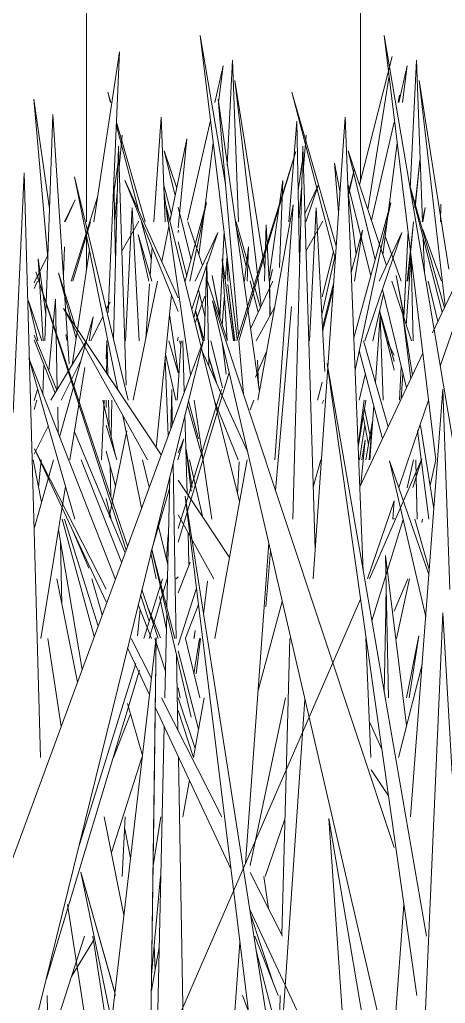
# Model space of a CAD drawing. Header units: millimetres. Extents: x -9575 to 27274, y -4387 to 11354.
# Drawn here: x -7386.11 to -7366.38, y 3071.7 to 3117.29 of the extents above; entities that cross this region are included whole.
import ezdxf

# ---------------------------------------------------------------- set-up
doc = ezdxf.new("R2010")
doc.units = ezdxf.units.MM
doc.layers.add('A-FLOR-HRAL', color=11, linetype='Continuous', lineweight=9)
doc.layers.add('G-IMPT', color=8, linetype='Continuous', lineweight=9)

# ---------------------------------------------------------------- blocks, each defined once
blk = doc.blocks.new('Railing - 2_ x 1_2_-V2-North')
at = {"layer": 'A-FLOR-HRAL'}
for p, q in [((-7383.002, 3149.6), (-7383.002, 3107.931)), ((-7370.302, 3109.824), (-7370.302, 3149.6)), ((-7383.002, 3107.25), (-7383.002, 3105.747))]:
    blk.add_line(p, q, dxfattribs=at)
blk = doc.blocks.new('Railing - Railing-380087-North')
blk.add_blockref('Railing - 2_ x 1_2_-V2-North', (0, 0))
blk = doc.blocks.new('Grass Array - 25_dwg-V27-North')
at = {"layer": 'G-IMPT'}
for p in [(-7376.137, 3102.413), (-7376.154, 3102.413)]:
    blk.add_line(p, (-7376.454, 3105.02), dxfattribs=at)
blk = doc.blocks.new('Grass Array - 25_dwg-V31-North')
at = {"layer": 'G-IMPT'}
for p, q in [((-7376.137, 3102.413), (-7376.454, 3105.02)), ((-7376.154, 3102.413), (-7376.454, 3105.02)), ((-7368.748, 3101.447), (-7369.426, 3103.799)), ((-7368.748, 3101.473), (-7369.424, 3103.809))]:
    blk.add_line(p, q, dxfattribs=at)
blk = doc.blocks.new('Grass Array - 25_dwg-V35-North')
at = {"layer": 'G-IMPT'}
for p, q in [((-7376.137, 3102.413), (-7376.454, 3105.02)), ((-7376.154, 3102.413), (-7376.454, 3105.02)), ((-7368.748, 3101.447), (-7369.426, 3103.799)), ((-7368.748, 3101.473), (-7369.424, 3103.809))]:
    blk.add_line(p, q, dxfattribs=at)
blk = doc.blocks.new('Grass Array - Grass Array-440908-North')
for name in ['Grass Array - 25_dwg-V27-North', 'Grass Array - 25_dwg-V31-North', 'Grass Array - 25_dwg-V35-North', 'Grass Array - 25_dwg-V35-North']:
    blk.add_blockref(name, (0, 0))
blk = doc.blocks.new('Grass Array - 25_dwg-V18-North')
at = {"layer": 'G-IMPT'}
for p, q in [((-6630.279, 3108.592), (-6630.052, 3110.79)), ((-6630.274, 3108.579), (-6630.052, 3110.79)), ((-6630.632, 3105.172), (-6630.348, 3107.931)), ((-6630.616, 3105.172), (-6630.339, 3107.931))]:
    blk.add_line(p, q, dxfattribs=at)
blk = doc.blocks.new('Grass Array - 25_dwg-V41-North')
at = {"layer": 'G-IMPT'}
for p, q in [((-7376.023, 3102.489), (-7377.742, 3116.557)), ((-7376.572, 3109.663), (-7377.742, 3116.557)), ((-7376.236, 3115.423), (-7376.481, 3110.556)), ((-7376.481, 3110.556), (-7376.236, 3115.423)), ((-7376.236, 3115.423), (-7375.962, 3107.931)), ((-7370.349, 3109.639), (-7368.841, 3115.587)), ((-7376.67, 3115.158), (-7377.066, 3113.449)), ((-7376.67, 3115.158), (-7376.89, 3113.449)), ((-7376.126, 3114.471), (-7374.909, 3104.03)), ((-7376.126, 3114.471), (-7374.738, 3105.73)), ((-7369.97, 3108.5), (-7368.984, 3114.689)), ((-7382.022, 3113.932), (-7381.896, 3113.449)), ((-7382.022, 3113.932), (-7381.883, 3113.449)), ((-7384.726, 3108.538), (-7385.443, 3113.614)), ((-7384.806, 3106.236), (-7385.443, 3113.614)), ((-7368.563, 3113.449), (-7368.503, 3113.79)), ((-7368.555, 3113.449), (-7368.503, 3113.79)), ((-7381.624, 3112.551), (-7380.294, 3107.931)), ((-7379.555, 3112.779), (-7379.889, 3107.931)), ((-7379.555, 3112.779), (-7379.361, 3107.931)), ((-7377.26, 3112.614), (-7378.333, 3107.997)), ((-7381.63, 3112.431), (-7380.582, 3108.426)), ((-7381.488, 3110.445), (-7381.36, 3111.934)), ((-7381.754, 3102.492), (-7381.519, 3111.437)), ((-7381.174, 3100.35), (-7381.519, 3111.437)), ((-7378.894, 3109.142), (-7379.404, 3111.221)), ((-7378.825, 3109.478), (-7379.404, 3111.221)), ((-7377.133, 3111.57), (-7377.801, 3106.395)), ((-7381.725, 3109.38), (-7381.539, 3110.685)), ((-7371.329, 3108.37), (-7371.511, 3110.645)), ((-7371.261, 3109.358), (-7371.511, 3110.645)), ((-7370.883, 3109.233), (-7370.594, 3110.382)), ((-7370.878, 3109.105), (-7370.594, 3110.382)), ((-7381.737, 3109.974), (-7381.66, 3106.067)), ((-7374.547, 3105.39), (-7373.907, 3109.839)), ((-7374.07, 3105.807), (-7373.907, 3109.839)), ((-7381.698, 3107.996), (-7381.57, 3109.486)), ((-7379.432, 3109.689), (-7379.075, 3108.261)), ((-7379.075, 3108.261), (-7379.432, 3109.689)), ((-7372.891, 3108.302), (-7372.249, 3109.662)), ((-7372.843, 3107.931), (-7372.249, 3109.662)), ((-7383.716, 3105.172), (-7382.501, 3109.063)), ((-7379.415, 3109.285), (-7379.238, 3107.931)), ((-7381.206, 3102.413), (-7380.893, 3108.579)), ((-7380.562, 3102.413), (-7380.893, 3108.579)), ((-7378.162, 3106.161), (-7378.762, 3108.605)), ((-7378.431, 3105.172), (-7377.439, 3108.82)), ((-7378.213, 3105.172), (-7377.439, 3108.82)), ((-7367.444, 3107.931), (-7367.305, 3108.593)), ((-7367.414, 3107.931), (-7367.305, 3108.593)), ((-7366.595, 3107.931), (-7366.584, 3108.739)), ((-7383.649, 3105.172), (-7382.818, 3107.931)), ((-7381.367, 3106.56), (-7380.588, 3107.956)), ((-7380.599, 3107.931), (-7380.588, 3107.956)), ((-7380.453, 3107.931), (-7380.006, 3106.223)), ((-7377.635, 3105.897), (-7378.311, 3107.931)), ((-7376.079, 3107.931), (-7374.949, 3103.946)), ((-7378.745, 3107.54), (-7378.762, 3107.432)), ((-7378.745, 3107.54), (-7378.762, 3107.476)), ((-7376.836, 3103.493), (-7376.635, 3107.495)), ((-7376.635, 3107.495), (-7376.835, 3103.519)), ((-7376.084, 3107.749), (-7375.601, 3105.877)), ((-7374.68, 3107.781), (-7374.754, 3105.172)), ((-7374.68, 3107.781), (-7374.535, 3105.172)), ((-7366.553, 3105.172), (-7367.419, 3107.575)), ((-7378.132, 3103.883), (-7376.919, 3107.434)), ((-7377.973, 3105.172), (-7376.919, 3107.434)), ((-7368.426, 3105.172), (-7369.159, 3107.261)), ((-7384.081, 3105.438), (-7384.022, 3106.767)), ((-7379.97, 3106.751), (-7380.061, 3105.432)), ((-7378.762, 3107.004), (-7378.365, 3105.413)), ((-7378.365, 3105.413), (-7378.762, 3107.004)), ((-7384.898, 3103.643), (-7385.252, 3106.205)), ((-7385.017, 3102.413), (-7385.252, 3106.205)), ((-7376.494, 3106.344), (-7376.575, 3105.172)), ((-7376.488, 3106.29), (-7376.462, 3105.172)), ((-7376.462, 3105.172), (-7376.488, 3106.29)), ((-7372.086, 3104.446), (-7371.56, 3106.541)), ((-7372.086, 3103.67), (-7371.499, 3106.31)), ((-7374.529, 3105.172), (-7374.394, 3105.712)), ((-7374.516, 3105.172), (-7374.394, 3105.712)), ((-7376.833, 3103.555), (-7377.184, 3105.434)), ((-7376.829, 3103.632), (-7377.184, 3105.434)), ((-7374.506, 3103.571), (-7374.521, 3105.256)), ((-7374.501, 3103.578), (-7374.521, 3105.256)), ((-7380.088, 3105.045), (-7380.263, 3102.496)), ((-7377.521, 3103.552), (-7377.824, 3104.785)), ((-7376.49, 3102.45), (-7377.394, 3105.172)), ((-7375.424, 3105.192), (-7375.048, 3103.735)), ((-7375.41, 3102.97), (-7374.37, 3105.172)), ((-7372.065, 3103.02), (-7371.557, 3105.049)), ((-7372.058, 3102.895), (-7371.574, 3104.804)), ((-7366.72, 3103.308), (-7367.166, 3105.172)), ((-7378.03, 3103.471), (-7377.777, 3104.593)), ((-7376.619, 3104.539), (-7376.716, 3103.131)), ((-7385.266, 3102.413), (-7385.696, 3104.266)), ((-7385.08, 3102.413), (-7385.696, 3104.266)), ((-7377.959, 3103.784), (-7377.618, 3102.413)), ((-7377.618, 3102.413), (-7377.959, 3103.784)), ((-7377.562, 3102.431), (-7377.956, 3103.799)), ((-7377.561, 3102.452), (-7377.954, 3103.809)), ((-7378.798, 3102.413), (-7378.762, 3102.58)), ((-7378.704, 3102.413), (-7378.657, 3102.248)), ((-7376.705, 3100.228), (-7377.242, 3102.413)), ((-7376.532, 3100.859), (-7376.723, 3102.357)), ((-7368.748, 3101.749), (-7369.09, 3102.413)), ((-7376.988, 3100.472), (-7377.347, 3101.712)), ((-7377.011, 3100.52), (-7377.346, 3101.684)), ((-7385.284, 3100.149), (-7385.44, 3099.648)), ((-7385.44, 3099.226), (-7385.311, 3099.654)), ((-7381.872, 3098.009), (-7381.829, 3099.654)), ((-7378.283, 3099.633), (-7377.821, 3097.865)), ((-7370.127, 3099.27), (-7369.813, 3097.766)), ((-7370.183, 3098.918), (-7369.94, 3097.587)), ((-7370.352, 3096.895), (-7370.107, 3098.505))]:
    blk.add_line(p, q, dxfattribs=at)
blk = doc.blocks.new('Grass Array - Grass Array-V47-North')
for name, p in [('Grass Array - 25_dwg-V41-North', (0, 0)), ('Grass Array - 25_dwg-V18-North', (-737.506, 0)), ('Grass Array - 25_dwg-V18-North', (-737.506, 0)), ('Grass Array - 25_dwg-V18-North', (-737.506, 0))]:
    blk.add_blockref(name, p)
blk = doc.blocks.new('Grass Array - 25_dwg-V48-North')
at = {"layer": 'G-IMPT'}
for p, q in [((-7366.81, 3096.895), (-7369.212, 3116.557)), ((-7367.162, 3104.478), (-7369.212, 3116.557)), ((-7382.672, 3107.931), (-7381.483, 3115.803)), ((-7382.008, 3103.728), (-7381.483, 3115.803)), ((-7367.706, 3115.423), (-7368.006, 3109.453)), ((-7368.006, 3109.453), (-7367.706, 3115.423)), ((-7367.706, 3115.423), (-7367.432, 3107.931)), ((-7368.139, 3115.158), (-7368.536, 3113.449)), ((-7368.139, 3115.158), (-7368.36, 3113.449)), ((-7367.596, 3114.471), (-7366.379, 3104.03)), ((-7367.596, 3114.471), (-7366.208, 3105.73)), ((-7373.492, 3113.932), (-7371.476, 3106.223)), ((-7373.492, 3113.932), (-7371.437, 3106.797)), ((-7375.275, 3102.02), (-7376.913, 3113.614)), ((-7375.969, 3102.664), (-7376.913, 3113.614)), ((-7384.941, 3102.413), (-7384.573, 3112.896)), ((-7383.811, 3101.35), (-7384.573, 3112.896)), ((-7373.257, 3112.592), (-7373.633, 3107.931)), ((-7373.257, 3112.592), (-7373.13, 3106.067)), ((-7371.025, 3112.779), (-7372.498, 3091.377)), ((-7371.025, 3112.779), (-7370.567, 3101.338)), ((-7368.748, 3112.538), (-7369.803, 3107.997)), ((-7379.141, 3107.942), (-7378.351, 3111.778)), ((-7378.762, 3107.651), (-7378.351, 3111.778)), ((-7372.958, 3110.445), (-7372.83, 3111.934)), ((-7376.047, 3102.413), (-7373.307, 3111.188)), ((-7375.95, 3102.413), (-7373.307, 3111.188)), ((-7373.444, 3094.136), (-7372.989, 3111.437)), ((-7372.644, 3100.35), (-7372.989, 3111.437)), ((-7369.632, 3106.161), (-7370.874, 3111.221)), ((-7369.105, 3105.897), (-7370.874, 3111.221)), ((-7368.603, 3111.57), (-7369.27, 3106.395)), ((-7373.195, 3109.38), (-7373.009, 3110.685)), ((-7386.41, 3099.088), (-7385.894, 3110.195)), ((-7385.144, 3083.1), (-7385.894, 3110.195)), ((-7381.073, 3099.654), (-7383.561, 3110.012)), ((-7381.561, 3100.14), (-7383.561, 3110.012)), ((-7378.762, 3103.771), (-7381.229, 3109.856)), ((-7378.762, 3104.396), (-7381.229, 3109.856)), ((-7373.168, 3107.996), (-7373.04, 3109.486)), ((-7370.901, 3109.689), (-7369.835, 3105.413)), ((-7369.835, 3105.413), (-7370.901, 3109.689)), ((-7368.044, 3109.678), (-7366.419, 3103.946)), ((-7368.029, 3109.588), (-7366.518, 3103.735)), ((-7366.971, 3102.777), (-7363.719, 3109.662)), ((-7366.61, 3101.23), (-7363.719, 3109.662)), ((-7384.033, 3107.931), (-7383.533, 3108.938)), ((-7384.001, 3107.931), (-7383.533, 3108.938)), ((-7370.885, 3109.285), (-7370.51, 3106.428)), ((-7378.183, 3100.832), (-7379.334, 3108.72)), ((-7375.914, 3094.956), (-7379.334, 3108.72)), ((-7375.067, 3099.654), (-7373.434, 3108.713)), ((-7374.286, 3096.895), (-7373.434, 3108.713)), ((-7372.676, 3102.413), (-7372.363, 3108.579)), ((-7371.956, 3100.985), (-7372.363, 3108.579)), ((-7370.615, 3102.545), (-7368.909, 3108.82)), ((-7370.555, 3101.056), (-7368.909, 3108.82)), ((-7372.837, 3106.56), (-7372.058, 3107.956)), ((-7372.086, 3107.89), (-7372.058, 3107.956)), ((-7379.524, 3106.083), (-7379.188, 3107.715)), ((-7370.215, 3107.54), (-7370.737, 3105.576)), ((-7370.215, 3107.54), (-7370.588, 3105.172)), ((-7368.306, 3103.493), (-7368.105, 3107.495)), ((-7368.105, 3107.495), (-7368.305, 3103.519)), ((-7380.609, 3107.336), (-7380.116, 3105.172)), ((-7380.609, 3107.336), (-7379.986, 3105.172)), ((-7379.986, 3105.172), (-7380.609, 3107.336)), ((-7370.105, 3102.413), (-7368.389, 3107.434)), ((-7369.443, 3105.172), (-7368.389, 3107.434)), ((-7367.404, 3107.168), (-7367.346, 3105.561)), ((-7383.675, 3101.29), (-7382.872, 3106.609)), ((-7375.687, 3105.172), (-7375.492, 3106.767)), ((-7375.563, 3105.172), (-7375.492, 3106.767)), ((-7385.44, 3105.097), (-7384.801, 3106.384)), ((-7376.197, 3102.413), (-7376.722, 3106.205)), ((-7376.487, 3102.413), (-7376.722, 3106.205)), ((-7367.964, 3106.344), (-7368.186, 3103.131)), ((-7367.957, 3106.29), (-7367.869, 3102.413)), ((-7367.869, 3102.413), (-7367.957, 3106.29)), ((-7377.562, 3102.413), (-7377.432, 3106.022)), ((-7377.338, 3101.243), (-7377.432, 3106.022)), ((-7381.175, 3092.711), (-7385.361, 3105.602)), ((-7385.361, 3105.602), (-7381.892, 3095.225)), ((-7384.306, 3105.566), (-7383.491, 3102.508)), ((-7384.306, 3105.566), (-7383.54, 3103.107)), ((-7368.303, 3103.555), (-7368.653, 3105.434)), ((-7368.299, 3103.632), (-7368.653, 3105.434)), ((-7385.44, 3104.83), (-7385.282, 3105.172)), ((-7380.675, 3100.495), (-7379.712, 3105.172)), ((-7376.137, 3102.413), (-7376.454, 3105.02)), ((-7376.154, 3102.413), (-7376.454, 3105.02)), ((-7368.175, 3100.228), (-7369.294, 3104.785)), ((-7367.947, 3102.413), (-7368.864, 3105.172)), ((-7384.747, 3101.015), (-7384.451, 3104.347)), ((-7384.362, 3100.153), (-7384.451, 3104.347)), ((-7379.776, 3097.465), (-7379.072, 3104.536)), ((-7377.973, 3103.241), (-7377.527, 3104.479)), ((-7369.739, 3102.413), (-7369.247, 3104.593)), ((-7367.162, 3104.478), (-7365.543, 3094.944)), ((-7380.179, 3096.895), (-7384.078, 3103.914)), ((-7379.549, 3097.125), (-7384.078, 3103.914)), ((-7382.102, 3103.826), (-7381.908, 3104.215)), ((-7382.102, 3103.893), (-7381.908, 3104.215)), ((-7374.824, 3094.161), (-7377.166, 3104.266)), ((-7368.748, 3078.927), (-7377.166, 3104.266)), ((-7375.152, 3102.413), (-7374.293, 3103.952)), ((-7373.816, 3100.439), (-7373.511, 3103.994)), ((-7384.252, 3097.941), (-7382.7, 3103.517)), ((-7382.88, 3102.413), (-7382.7, 3103.517)), ((-7382.809, 3102.413), (-7382.248, 3103.534)), ((-7379.162, 3103.636), (-7378.762, 3100.962)), ((-7369.62, 3100.49), (-7369.402, 3103.569)), ((-7369.429, 3103.784), (-7368.748, 3101.051)), ((-7368.748, 3101.051), (-7369.429, 3103.784)), ((-7368.748, 3101.447), (-7369.426, 3103.799)), ((-7368.748, 3101.473), (-7369.424, 3103.809)), ((-7369.26, 3099.654), (-7369.402, 3103.569)), ((-7367.976, 3100.65), (-7368.351, 3103.594)), ((-7367.902, 3100.805), (-7368.351, 3103.594)), ((-7384.376, 3100.129), (-7385.44, 3102.674)), ((-7383.971, 3102.708), (-7383.902, 3102.413)), ((-7383.971, 3102.708), (-7383.899, 3102.413)), ((-7388.778, 3072.066), (-7377.593, 3102.436)), ((-7384.467, 3099.979), (-7385.44, 3102.452)), ((-7384.663, 3099.654), (-7383.017, 3102.379)), ((-7382.066, 3102.413), (-7382.102, 3101.568)), ((-7382.057, 3102.236), (-7382.077, 3100.914)), ((-7382.057, 3102.236), (-7382.022, 3100.831)), ((-7380.018, 3092.589), (-7377.593, 3102.436)), ((-7379.192, 3102.413), (-7378.762, 3100.92)), ((-7378.762, 3100.92), (-7379.192, 3102.413)), ((-7378.615, 3102.413), (-7378.804, 3099.654)), ((-7378.538, 3102.413), (-7378.474, 3100.042)), ((-7375.735, 3099.96), (-7375.947, 3102.413)), ((-7375.275, 3102.02), (-7374.997, 3100.047)), ((-7370.174, 3102.413), (-7370.127, 3102.248)), ((-7369.026, 3098.426), (-7370.127, 3102.248)), ((-7383.547, 3094.136), (-7385.686, 3101.603)), ((-7381.978, 3092.134), (-7385.686, 3101.603)), ((-7379.366, 3101.582), (-7379.218, 3098.023)), ((-7379.346, 3101.786), (-7378.861, 3099.654)), ((-7376.359, 3099.078), (-7377.646, 3101.927)), ((-7375.179, 3100.727), (-7374.655, 3101.94)), ((-7370.363, 3101.964), (-7369.291, 3097.865)), ((-7370.338, 3095.647), (-7367.414, 3101.839)), ((-7385.028, 3099.923), (-7384.98, 3101.284)), ((-7384.188, 3099.654), (-7383.257, 3101.516)), ((-7383.779, 3096.895), (-7383.082, 3101.17)), ((-7375.043, 3100.377), (-7375.089, 3101.517)), ((-7371.851, 3101.36), (-7367.698, 3072.065)), ((-7371.851, 3101.36), (-7370.174, 3091.691)), ((-7370.181, 3091.735), (-7370.567, 3101.338)), ((-7368.5, 3099.654), (-7368.42, 3101.227)), ((-7368.5, 3099.654), (-7368.42, 3101.227)), ((-7378.762, 3093.077), (-7376.394, 3100.938)), ((-7370.363, 3099.654), (-7370.083, 3100.893)), ((-7368.34, 3100.9), (-7368.423, 3099.703)), ((-7380.675, 3100.495), (-7380.848, 3099.654)), ((-7373.816, 3100.439), (-7374.242, 3095.465)), ((-7372.644, 3100.35), (-7372.406, 3092.71)), ((-7372.086, 3100.494), (-7372.309, 3099.654)), ((-7379.1, 3098.344), (-7379.059, 3100.16)), ((-7379.03, 3098.534), (-7379.059, 3100.16)), ((-7376.754, 3100.149), (-7378.762, 3093.717)), ((-7367.989, 3080.341), (-7366.489, 3100.17)), ((-7366.172, 3090.879), (-7366.489, 3100.17)), ((-7384.318, 3098.11), (-7384.344, 3099.341)), ((-7382.186, 3099.654), (-7382.306, 3096.895)), ((-7381.664, 3097.09), (-7382.245, 3099.654)), ((-7382.097, 3099.654), (-7382.102, 3099.321)), ((-7381.993, 3099.654), (-7381.962, 3098.405)), ((-7378.333, 3099.43), (-7377.614, 3096.933)), ((-7377.614, 3096.933), (-7378.333, 3099.43)), ((-7377.742, 3097.81), (-7378.011, 3099.654)), ((-7375.975, 3096.895), (-7377.064, 3099.581)), ((-7375.424, 3099.216), (-7375.252, 3099.654)), ((-7372.086, 3099.501), (-7372.015, 3099.654)), ((-7370.141, 3099.654), (-7370.414, 3097.535)), ((-7370.412, 3097.476), (-7370.066, 3099.654)), ((-7369.875, 3096.895), (-7369.696, 3099.415)), ((-7367.552, 3098.485), (-7367.151, 3099.654)), ((-7381.319, 3098.946), (-7380.452, 3094.672)), ((-7378.446, 3098.974), (-7378.348, 3095.324)), ((-7376.359, 3099.078), (-7375.546, 3097.276)), ((-7385.44, 3097.149), (-7384.785, 3098.459)), ((-7382.102, 3098.495), (-7381.604, 3096.895)), ((-7369.748, 3098.685), (-7370.06, 3096.895)), ((-7369.763, 3098.468), (-7369.908, 3096.895)), ((-7367.552, 3098.485), (-7368.536, 3095.616)), ((-7366.908, 3094.626), (-7367.529, 3098.485)), ((-7382.625, 3095.94), (-7383.567, 3098.194)), ((-7381.139, 3098.243), (-7381.964, 3094.238)), ((-7367.145, 3094.136), (-7367.67, 3098.25)), ((-7378.778, 3096.895), (-7378.497, 3097.868)), ((-7378.762, 3097.219), (-7378.497, 3097.868)), ((-7377.742, 3097.81), (-7377.206, 3094.136)), ((-7370.297, 3095.735), (-7370.085, 3097.819)), ((-7370.248, 3096.895), (-7370.085, 3097.819)), ((-7382.102, 3090.898), (-7385.412, 3097.403)), ((-7382.102, 3090.318), (-7385.412, 3097.403)), ((-7382.102, 3097.301), (-7381.668, 3095.673)), ((-7378.11, 3095.613), (-7378.382, 3097.393)), ((-7378.162, 3095.437), (-7378.382, 3097.393)), ((-7385.482, 3096.895), (-7385.09, 3094.928)), ((-7385.414, 3093.764), (-7384.543, 3096.895)), ((-7385.226, 3095.61), (-7385.112, 3096.895)), ((-7381.383, 3092.146), (-7383.252, 3096.895)), ((-7381.918, 3096.609), (-7381.883, 3095.198)), ((-7380.103, 3095.62), (-7380.41, 3096.895)), ((-7378.893, 3090.999), (-7378.997, 3096.734)), ((-7378.233, 3096.895), (-7377.637, 3094.278)), ((-7375.565, 3096.895), (-7377.057, 3088.618)), ((-7376.003, 3095.313), (-7375.937, 3096.801)), ((-7372.497, 3095.624), (-7372.151, 3096.895)), ((-7369.893, 3091.377), (-7367.47, 3096.94)), ((-7367.288, 3089.611), (-7368.961, 3096.844)), ((-7367.139, 3091.578), (-7368.961, 3096.844)), ((-7367.47, 3096.94), (-7368.319, 3094.989)), ((-7368.152, 3095.592), (-7367.857, 3096.895)), ((-7367.47, 3096.94), (-7367.88, 3095.609)), ((-7367.744, 3096.895), (-7367.724, 3096.037)), ((-7367.082, 3095.707), (-7366.821, 3096.895)), ((-7379.285, 3090.059), (-7379.15, 3096.115)), ((-7367.681, 3094.136), (-7367.726, 3096.109)), ((-7385.127, 3088.618), (-7383.981, 3095.651)), ((-7382.625, 3095.94), (-7381.222, 3092.583)), ((-7377.65, 3094.278), (-7378.762, 3095.945)), ((-7367.681, 3094.136), (-7367.724, 3096.037)), ((-7381.11, 3092.886), (-7381.892, 3095.225)), ((-7380.022, 3092.589), (-7379.162, 3095.565)), ((-7378.436, 3095.21), (-7372.646, 3048)), ((-7378.436, 3095.21), (-7377.124, 3086.8)), ((-7382.102, 3095.095), (-7381.867, 3094.136)), ((-7368.748, 3094.998), (-7369.99, 3091.377)), ((-7368.748, 3094.993), (-7368.807, 3094.136)), ((-7377.114, 3091.377), (-7378.762, 3094.343)), ((-7377.65, 3094.278), (-7376.38, 3092.374)), ((-7382.648, 3088.712), (-7384.136, 3094.136)), ((-7382.473, 3089.185), (-7384.023, 3094.136)), ((-7379.241, 3092.031), (-7379.669, 3093.811)), ((-7374.824, 3094.161), (-7369.062, 3069.306)), ((-7368.691, 3094.136), (-7369.893, 3091.377)), ((-7368.334, 3094.135), (-7369.782, 3089.435)), ((-7368.763, 3094.136), (-7368.748, 3094.195)), ((-7367.121, 3091.814), (-7367.79, 3094.136)), ((-7367.459, 3093.995), (-7367.428, 3094.136)), ((-7383.211, 3087.183), (-7384.308, 3093.643)), ((-7382.9, 3091.877), (-7383.686, 3093.708)), ((-7379.308, 3092.308), (-7379.23, 3093.433)), ((-7378.299, 3093.509), (-7378.26, 3092.059)), ((-7384.211, 3093.068), (-7384.15, 3090.206)), ((-7375.635, 3078.186), (-7374.564, 3093.042)), ((-7380.018, 3092.589), (-7388.472, 3058.27)), ((-7380.027, 3092.571), (-7379.785, 3091.377)), ((-7378.152, 3084.962), (-7379.985, 3092.726)), ((-7378.911, 3088.618), (-7379.982, 3092.738)), ((-7374.481, 3092.682), (-7374.703, 3090.083)), ((-7369.145, 3092.461), (-7369.007, 3085.859)), ((-7369.145, 3092.461), (-7368.171, 3084.58)), ((-7381.978, 3092.134), (-7381.681, 3091.377)), ((-7378.199, 3092.157), (-7378.762, 3090.725)), ((-7367.248, 3074.823), (-7370.174, 3091.691)), ((-7384.383, 3091.377), (-7383.429, 3086.589)), ((-7382.28, 3089.71), (-7382.757, 3091.377)), ((-7379.492, 3091.377), (-7380.354, 3088.618)), ((-7380.105, 3088.618), (-7379.274, 3091.377)), ((-7378.847, 3091.377), (-7378.762, 3091.476)), ((-7377.394, 3091.274), (-7377.582, 3089.739)), ((-7369.141, 3089.926), (-7369.118, 3091.179)), ((-7368.748, 3089.875), (-7368.111, 3091.377)), ((-7368.748, 3089.875), (-7368.111, 3091.377)), ((-7368.034, 3091.377), (-7368.641, 3088.618)), ((-7380.105, 3089.416), (-7380.5, 3090.634)), ((-7379.683, 3088.618), (-7380.439, 3090.88)), ((-7378.893, 3090.999), (-7378.85, 3088.618)), ((-7378.762, 3088.303), (-7377.913, 3090.944)), ((-7388.362, 3048.967), (-7370.302, 3090.437)), ((-7379.994, 3088.618), (-7380.611, 3090.185)), ((-7379.619, 3090.562), (-7379.308, 3089.027)), ((-7378.425, 3088.634), (-7377.819, 3090.184)), ((-7375.056, 3086.21), (-7373.936, 3090.332)), ((-7380.645, 3088.732), (-7380.523, 3089.963)), ((-7380.159, 3090.042), (-7379.578, 3088.65)), ((-7379.379, 3085.859), (-7379.291, 3089.789)), ((-7369.141, 3089.926), (-7369.209, 3086.128)), ((-7368.311, 3048), (-7366.485, 3089.802)), ((-7366.064, 3082.336), (-7366.485, 3089.802)), ((-7378.039, 3088.618), (-7377.969, 3088.986)), ((-7378.024, 3088.618), (-7377.969, 3088.986)), ((-7384.188, 3084.529), (-7384.808, 3088.618)), ((-7379.777, 3088.656), (-7384.514, 3048)), ((-7379.997, 3086.761), (-7380.942, 3088.618)), ((-7380.331, 3048), (-7379.777, 3088.656)), ((-7379.777, 3088.656), (-7379.875, 3081.428)), ((-7379.352, 3087.097), (-7379.846, 3088.618)), ((-7377.758, 3085.859), (-7378.421, 3088.618)), ((-7377.772, 3088.618), (-7378.028, 3086.981)), ((-7377.72, 3088.618), (-7377.921, 3086.982)), ((-7373.951, 3074.878), (-7373.59, 3088.618)), ((-7369.835, 3083.1), (-7370.056, 3088.618)), ((-7368.178, 3085.859), (-7367.612, 3088.734)), ((-7368.059, 3085.859), (-7367.612, 3088.734)), ((-7381.104, 3088.181), (-7380.086, 3086.001)), ((-7377.816, 3084.405), (-7378.762, 3088.045)), ((-7380.715, 3087.461), (-7383.4, 3078.861)), ((-7378.836, 3087.862), (-7378.773, 3084.354)), ((-7384.859, 3072.833), (-7380.55, 3087.142)), ((-7368.546, 3083.1), (-7367.455, 3087.405)), ((-7371.069, 3048), (-7377.124, 3086.8)), ((-7378.762, 3086.331), (-7378.666, 3085.859)), ((-7380.413, 3083.192), (-7381.103, 3085.6)), ((-7376.731, 3080.341), (-7379.539, 3085.859)), ((-7377.977, 3083.513), (-7378.762, 3085.862)), ((-7377.554, 3085.859), (-7378.051, 3083.1)), ((-7373.778, 3085.859), (-7375.424, 3078.096)), ((-7372.882, 3085.787), (-7374.132, 3067.625)), ((-7379.82, 3085.433), (-7376.317, 3077.932)), ((-7378.054, 3083.1), (-7378.762, 3085.282)), ((-7380.966, 3085.12), (-7381.76, 3083.1)), ((-7369.903, 3084.786), (-7369.317, 3083.49)), ((-7380.226, 3048), (-7379.408, 3084.551)), ((-7381.855, 3078.687), (-7380.436, 3083.1)), ((-7378.75, 3083.1), (-7378.119, 3048.283)), ((-7369.812, 3082.529), (-7369.011, 3081.328)), ((-7378.241, 3082.051), (-7378.549, 3080.341)), ((-7380.331, 3048), (-7379.875, 3081.428)), ((-7382.185, 3080.341), (-7381.277, 3075.782)), ((-7381.211, 3080.341), (-7381.353, 3077.582)), ((-7379.921, 3078.071), (-7379.56, 3080.341)), ((-7373.81, 3080.237), (-7374.721, 3077.582)), ((-7369.519, 3048), (-7371.781, 3080.269)), ((-7370.802, 3074.527), (-7371.781, 3080.269)), ((-7380.969, 3078.426), (-7381.239, 3079.793)), ((-7383.269, 3077.778), (-7381.847, 3070.885)), ((-7383.269, 3077.778), (-7381.777, 3072.479)), ((-7381.696, 3072.188), (-7383.269, 3077.778)), ((-7379.627, 3077.091), (-7379.583, 3077.582)), ((-7373.924, 3074.823), (-7375.424, 3077.772)), ((-7374.791, 3077.582), (-7374.575, 3076.102)), ((-7379.627, 3077.091), (-7379.99, 3073.02)), ((-7382.81, 3069.306), (-7383.886, 3076.289)), ((-7375.424, 3076.021), (-7370.999, 3066.547)), ((-7369.159, 3064.878), (-7368.296, 3076.284)), ((-7374.334, 3072.614), (-7375.424, 3075.876)), ((-7384.77, 3069.627), (-7383.098, 3074.823)), ((-7382.102, 3070.783), (-7382.715, 3074.823)), ((-7375.199, 3074.823), (-7374.118, 3072.065)), ((-7383.704, 3072.941), (-7382.684, 3074.617)), ((-7379.638, 3074.3), (-7380, 3072.292)), ((-7379.832, 3073.22), (-7379.866, 3074.411)), ((-7376.474, 3066.547), (-7375.899, 3074.523)), ((-7370.802, 3074.527), (-7368.033, 3058.27)), ((-7374.079, 3070.024), (-7375.147, 3074.133)), ((-7381.661, 3072.065), (-7381.777, 3072.479)), ((-7384.761, 3069.306), (-7384.838, 3072.065)), ((-7375.773, 3072.065), (-7375.424, 3071.125)), ((-7374.098, 3069.306), (-7374.026, 3072.065))]:
    blk.add_line(p, q, dxfattribs=at)
blk = doc.blocks.new('Grass Array - Grass Array-V52-North')
for name in ['Grass Array - 25_dwg-V48-North', 'Grass Array - 25_dwg-V35-North', 'Grass Array - 25_dwg-V35-North', 'Grass Array - 25_dwg-V35-North']:
    blk.add_blockref(name, (0, 0))
blk = doc.blocks.new('Grass Array - Grass Array-V53-North')
blk.add_blockref('Grass Array - 25_dwg-V35-North', (0, 0))
blk.add_blockref('Grass Array - 25_dwg-V35-North', (0, 0))
blk.add_blockref('Grass Array - 25_dwg-V35-North', (0, 0))
blk.add_blockref('Grass Array - 25_dwg-V35-North', (0, 0))

msp = doc.modelspace()

# ---------------------------------------------------------------- block references
for name in ['Railing - Railing-380087-North', 'Grass Array - Grass Array-V47-North', 'Grass Array - Grass Array-V52-North', 'Grass Array - Grass Array-440908-North', 'Grass Array - Grass Array-V53-North', 'Grass Array - Grass Array-V53-North']:
    msp.add_blockref(name, (0, 0))

doc.saveas('drawing.dxf')
